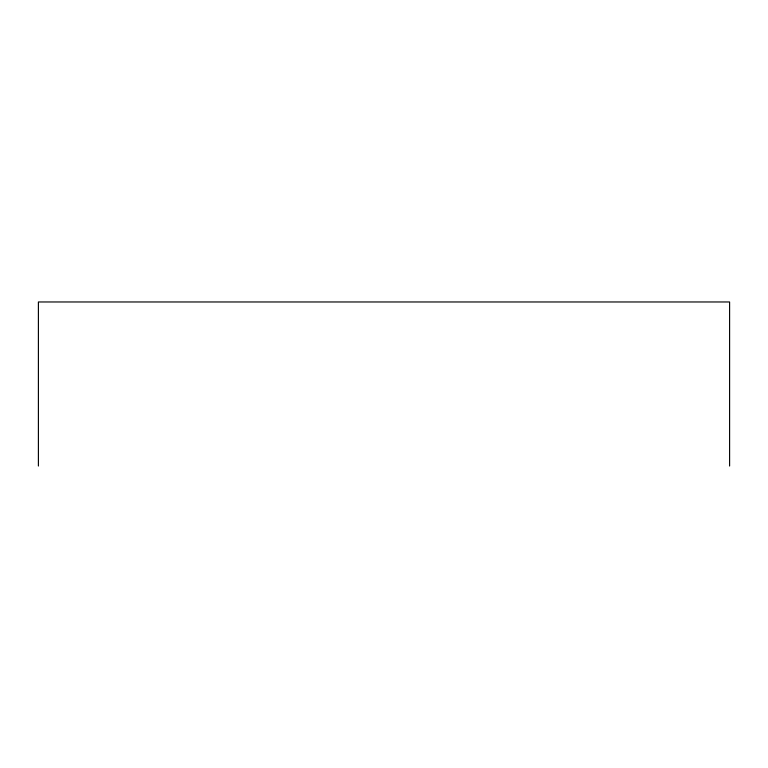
<?xml version="1.0" encoding="UTF-8"?>
<svg xmlns="http://www.w3.org/2000/svg" width="768" height="768" viewBox="0 0 768 768"><rect width="100%" height="100%" fill="white"/><g stroke="black" fill="none" stroke-linecap="round" stroke-linejoin="round"><path stroke-width="1.15" d="M729.6 466.032L729.6 301.968L38.4 301.968L38.4 466.032"/></g></svg>
